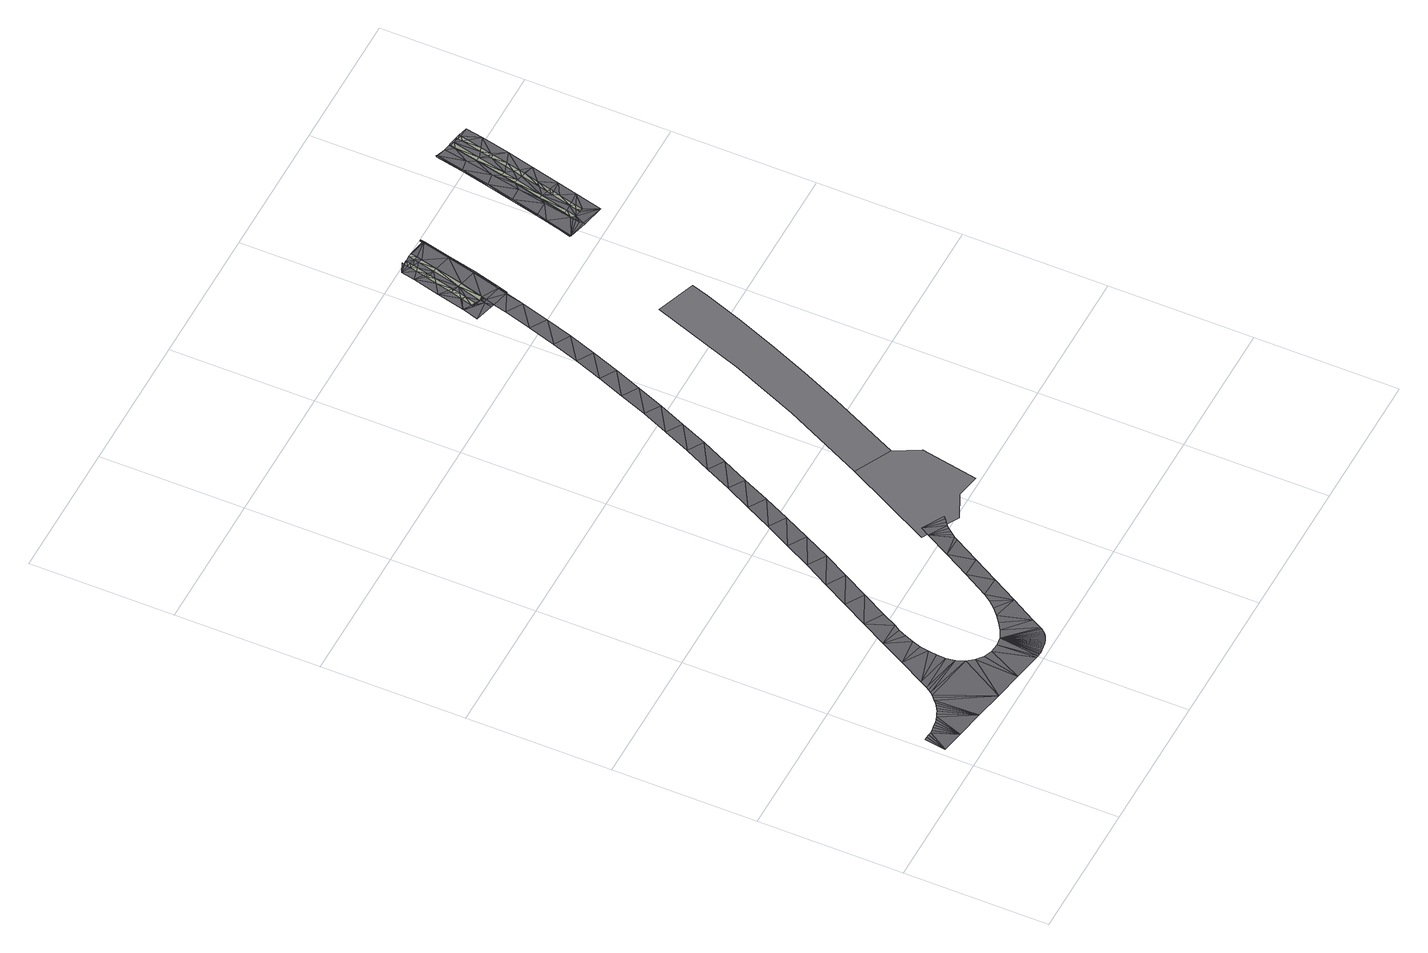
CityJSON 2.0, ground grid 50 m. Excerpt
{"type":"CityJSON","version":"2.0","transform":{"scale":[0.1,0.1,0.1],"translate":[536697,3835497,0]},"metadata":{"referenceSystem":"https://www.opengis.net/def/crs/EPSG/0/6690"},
"CityObjects":{
"road1":{"type":"Road","attributes":{"RoadStructureAttribute.sectionType":"1"},"geometry":[{"type":"MultiSurface","lod":"3","boundaries":[[[0,1,2]],[[2,3,0]],[[2,4,3]],[[4,2,5]],[[5,6,4]],[[5,7,6]],[[5,8,7]],[[5,9,8]],[[5,10,9]],[[5,11,10]],[[5,12,11]],[[12,13,11]],[[12,14,13]],[[12,15,14]],[[12,16,15]],[[12,17,16]],[[12,18,17]],[[18,12,19]],[[19,20,18]],[[19,21,20]],[[22,23,21]],[[24,25,23]],[[22,21,19]],[[24,26,25]],[[27,28,26]],[[22,24,23]],[[24,27,26]],[[29,22,19]],[[30,31,28]],[[27,32,28]],[[29,19,33]],[[32,30,28]],[[30,34,31]],[[33,35,29]],[[36,37,31]],[[34,36,31]],[[33,38,35]],[[33,39,38]],[[36,40,37]],[[41,38,39]],[[40,42,37]],[[39,43,41]],[[42,44,37]],[[44,45,37]],[[46,43,47]],[[43,46,41]],[[47,48,46]],[[48,49,46]],[[49,50,46]],[[46,51,52]],[[50,51,46]],[[52,53,46]],[[46,53,54]],[[54,55,46]],[[55,56,46]],[[56,57,46]],[[44,58,45]],[[57,59,46]],[[60,61,46]],[[46,59,60]],[[62,63,46]],[[64,65,46]],[[63,66,46]],[[66,67,46]],[[46,61,62]],[[58,68,45]],[[68,69,45]],[[64,46,67]],[[70,71,65]],[[64,70,65]],[[70,72,71]],[[68,73,69]],[[70,74,72]],[[73,75,69]],[[74,76,72]],[[74,77,76]],[[74,78,77]],[[73,79,75]],[[79,80,75]],[[74,81,78]],[[81,82,78]],[[83,84,80]],[[81,85,82]],[[85,86,82]],[[80,79,83]],[[83,87,84]],[[87,88,84]],[[85,89,86]],[[89,90,86]],[[90,91,86]],[[90,92,91]],[[93,94,88]],[[92,95,91]],[[95,96,91]],[[97,98,91]],[[96,97,91]],[[88,87,93]],[[97,99,98]],[[99,100,98]],[[100,101,98]],[[93,102,94]],[[102,103,94]],[[104,105,103]],[[103,102,104]],[[104,106,105]],[[106,107,105]],[[108,109,107]],[[107,106,108]],[[108,110,109]],[[110,111,109]],[[112,113,111]],[[111,110,112]],[[112,114,113]],[[114,115,113]],[[114,116,115]],[[116,117,115]],[[116,118,117]],[[118,119,117]],[[120,121,119]],[[119,118,120]],[[120,122,121]],[[123,124,125]],[[122,126,121]],[[127,128,124]],[[128,129,124]],[[130,124,129]],[[129,131,130]],[[125,132,123]],[[128,127,133]],[[127,124,123]],[[128,134,129]],[[123,133,127]],[[134,128,133]],[[134,135,129]],[[123,136,133]],[[133,136,134]],[[137,130,131]],[[123,132,138]],[[139,130,137]],[[140,134,136]],[[134,140,135]],[[123,140,136]],[[141,138,126]],[[129,135,142]],[[122,141,126]],[[138,143,123]],[[131,129,142]],[[144,140,123]],[[142,135,140]],[[143,144,123]],[[142,137,131]],[[145,140,144]],[[146,145,144]],[[142,147,137]],[[144,148,146]],[[149,146,148]],[[137,150,139]],[[148,144,143]],[[148,151,149]],[[152,140,145]],[[151,148,143]],[[151,153,149]],[[154,151,143]],[[151,154,153]],[[155,154,143]],[[154,156,153]],[[157,155,143]],[[154,155,156]],[[158,157,143]],[[159,156,155]],[[160,158,143]],[[159,155,157]],[[145,146,152]],[[161,160,143]],[[146,149,162]],[[163,159,157]],[[149,153,162]],[[163,157,158]],[[153,156,162]],[[159,163,164]],[[164,163,158]],[[150,165,139]],[[156,159,162]],[[164,158,160]],[[143,166,161]],[[150,137,147]],[[159,164,167]],[[146,162,152]],[[167,164,160]],[[143,168,166]],[[159,167,162]],[[167,160,161]],[[162,167,161]],[[162,161,166]],[[152,162,166]],[[152,169,140]],[[166,168,152]],[[169,147,142]],[[143,138,141]],[[170,168,143]],[[171,165,150]],[[150,147,172]],[[142,140,169]],[[173,139,165]],[[174,152,168]],[[141,170,143]],[[150,172,171]],[[147,169,172]],[[122,175,141]],[[176,139,173]],[[165,171,173]],[[171,172,169]],[[152,174,169]],[[177,175,178]],[[179,178,180]],[[168,181,174]],[[171,182,173]],[[141,175,177]],[[170,183,168]],[[183,181,168]],[[170,141,177]],[[171,169,182]],[[178,179,177]],[[173,184,176]],[[179,180,185]],[[184,186,176]],[[184,173,182]],[[187,182,169]],[[174,188,169]],[[189,176,186]],[[181,190,174]],[[184,182,191]],[[192,179,185]],[[176,189,193]],[[194,186,184]],[[188,187,169]],[[184,191,194]],[[182,187,191]],[[186,194,189]],[[190,188,174]],[[170,177,195]],[[177,179,192]],[[192,195,177]],[[196,193,189]],[[194,191,187]],[[194,197,189]],[[198,193,196]],[[194,187,197]],[[199,190,181]],[[183,199,181]],[[183,170,195]],[[189,197,196]],[[200,193,198]],[[192,185,201]],[[202,193,200]],[[203,193,202]],[[197,204,196]],[[205,197,187]],[[196,206,198]],[[188,205,187]],[[196,204,206]],[[197,205,204]],[[198,207,200]],[[200,207,202]],[[190,208,188]],[[198,206,207]],[[207,209,202]],[[205,210,204]],[[206,204,210]],[[188,208,205]],[[206,210,207]],[[199,211,190]],[[208,190,211]],[[210,205,208]],[[212,207,210]],[[183,195,213]],[[195,192,214]],[[214,213,195]],[[192,201,215]],[[208,216,210]],[[216,208,211]],[[212,210,216]],[[216,211,217]],[[199,183,213]],[[214,192,215]],[[216,218,212]],[[217,218,216]],[[218,217,219]],[[220,217,211]],[[199,220,211]],[[220,219,217]],[[213,221,199]],[[222,223,219]],[[224,214,215]],[[213,214,224]],[[224,221,213]],[[220,199,221]],[[219,220,222]],[[224,215,225]],[[221,222,220]],[[221,226,222]],[[221,224,227]],[[227,226,221]],[[224,225,228]],[[227,224,228]]],"semantics":{"surfaces":[{"type":"TrafficArea","function":"1010"},{"type":"TrafficArea","function":"2000"},{"type":"AuxiliaryTrafficArea","function":"5000"},{"type":"AuxiliaryTrafficArea","function":"2000"},{"type":"AuxiliaryTrafficArea","function":"3000"},{"type":"TrafficArea","function":"1000"}],"values":[0,0,0,0,0,0,0,0,0,0,0,0,0,0,0,0,0,0,0,0,0,0,0,0,0,0,0,0,0,0,0,0,0,0,0,0,0,0,0,0,0,0,0,0,0,0,0,0,0,0,0,0,0,0,0,0,0,0,0,0,0,0,0,0,0,0,0,0,0,0,0,0,0,0,0,0,0,0,0,0,0,0,0,0,0,0,0,0,0,0,0,0,0,0,0,0,0,0,0,0,0,0,0,0,0,0,0,0,0,0,0,0,0,0,0,0,0,0,0,0,0,1,0,1,1,1,1,1,2,1,2,1,2,2,1,2,1,1,1,1,1,1,0,2,0,1,2,1,1,1,2,3,3,2,3,3,1,1,3,2,1,3,1,3,1,3,1,3,1,3,1,3,2,1,2,3,2,3,2,2,3,1,2,3,1,2,2,2,3,1,2,3,3,3,3,2,3,1,0,0,2,2,1,1,3,0,2,1,0,1,2,1,2,4,4,3,2,5,0,0,5,1,4,1,4,1,2,1,2,1,3,2,4,1,2,2,2,1,2,3,5,4,4,1,1,2,1,1,0,0,5,2,1,4,1,1,2,1,2,2,2,1,2,2,3,2,2,1,1,2,1,0,3,1,1,5,4,4,4,1,3,2,3,5,4,2,3,3,0,0,0,5,0,4,4,4,5,0,4,5,5,4,4,4,4]}}]},
"road2":{"type":"Road","geometry":[{"type":"MultiSurface","lod":"1","boundaries":[[[229,230,231,232,233,234,235,236]]]}]},
"road3":{"type":"Road","geometry":[{"type":"MultiSurface","lod":"1","boundaries":[[[234,237,238,239,240,241,242,243,244,245,246,235]]]}]},
"road4":{"type":"Road","attributes":{"RoadStructureAttribute.sectionType":"1"},"geometry":[{"type":"MultiSurface","lod":"3","boundaries":[[[247,248,249]],[[249,250,247]],[[251,252,253]],[[253,254,251]],[[255,254,256]],[[256,257,255]],[[257,258,255]],[[254,253,256]],[[251,259,252]],[[251,260,259]],[[260,250,259]],[[260,247,250]],[[261,249,248]],[[248,262,261]],[[261,263,264]],[[263,261,265]],[[261,264,266]],[[261,266,267]],[[261,267,268]],[[261,268,269]],[[261,269,249]],[[249,269,270]],[[249,270,250]],[[250,270,259]],[[259,270,271]],[[259,271,252]],[[252,271,272]],[[252,272,253]],[[253,272,273]],[[253,273,256]],[[256,273,274]],[[256,274,275]],[[256,275,257]],[[257,275,258]],[[276,274,273]],[[273,277,276]],[[276,278,274]],[[275,274,278]],[[272,279,280]],[[280,277,272]],[[273,272,277]],[[272,271,279]],[[271,281,279]],[[271,270,281]],[[270,282,281]],[[270,269,282]],[[283,284,278]],[[278,276,283]],[[269,285,282]],[[269,268,285]],[[286,287,288]],[[288,289,286]],[[290,291,292]],[[293,294,295]],[[296,294,293]],[[296,297,294]],[[288,298,289]],[[299,289,298]],[[294,289,300]],[[300,295,294]],[[289,299,300]],[[301,302,303]],[[303,302,304]],[[305,306,307]],[[307,304,305]],[[304,302,305]],[[306,305,308]],[[305,297,308]],[[308,297,309]],[[309,297,310]],[[297,296,310]],[[311,312,313]],[[314,312,311]],[[314,315,312]],[[316,317,318]],[[318,319,316]],[[316,320,317]],[[320,316,302]],[[302,301,320]],[[318,321,319]],[[322,319,321]],[[322,323,319]],[[324,312,322]],[[312,323,322]],[[325,312,324]],[[325,313,312]],[[326,291,327]],[[291,328,327]],[[327,328,329]],[[328,330,331]],[[331,329,328]],[[330,332,331]],[[332,330,333]],[[315,314,334]],[[334,333,315]],[[333,330,315]],[[291,326,335]],[[291,335,292]],[[316,319,263]],[[263,265,316]],[[319,336,263]],[[319,337,336]],[[319,338,337]],[[287,292,335]],[[335,288,287]],[[313,308,311]],[[313,306,308]],[[311,309,314]],[[311,308,309]],[[320,301,321]],[[321,317,320]],[[321,318,317]],[[321,301,322]],[[301,303,322]],[[322,304,324]],[[322,303,304]],[[307,325,324]],[[324,304,307]],[[307,306,325]],[[306,313,325]],[[327,299,326]],[[299,298,326]],[[300,327,329]],[[329,295,300]],[[300,299,327]],[[293,295,331]],[[331,332,293]],[[295,329,331]],[[333,293,332]],[[333,296,293]],[[296,333,334]],[[334,310,296]],[[334,314,310]],[[314,309,310]],[[335,326,288]],[[326,298,288]],[[339,340,341]],[[342,343,340]],[[344,340,343]],[[343,345,344]],[[345,346,344]],[[345,347,346]],[[345,348,347]],[[348,349,347]],[[348,350,349]],[[350,351,349]],[[351,352,349]],[[254,255,341]],[[341,340,254]],[[254,340,344]],[[344,251,254]],[[251,344,346]],[[346,260,251]],[[260,346,347]],[[347,247,260]],[[262,248,349]],[[349,352,262]],[[247,347,349]],[[349,248,247]],[[340,339,342]],[[282,285,353]],[[353,281,282]],[[281,353,354]],[[354,279,281]],[[355,356,285]],[[285,268,355]],[[285,356,353]],[[354,357,279]],[[357,280,279]],[[357,358,280]],[[358,277,280]],[[358,359,277]],[[359,276,277]],[[359,360,276]],[[283,276,360]],[[360,361,283]],[[284,283,362]],[[283,361,362]],[[267,338,355]],[[355,268,267]],[[267,337,338]],[[266,336,337]],[[337,267,266]],[[266,264,336]],[[264,263,336]],[[319,356,355]],[[319,323,356]],[[323,353,356]],[[323,354,353]],[[323,312,354]],[[312,357,354]],[[312,315,357]],[[315,358,357]],[[315,330,358]],[[330,359,358]],[[330,328,359]],[[328,360,359]],[[361,360,291]],[[291,362,361]],[[291,290,362]],[[360,328,291]],[[355,338,319]]],"semantics":{"surfaces":[{"type":"TrafficArea","function":"1000"},{"type":"TrafficArea","function":"1010"},{"type":"TrafficArea","function":"2000"},{"type":"AuxiliaryTrafficArea","function":"5000"},{"type":"AuxiliaryTrafficArea","function":"3000"},{"type":"AuxiliaryTrafficArea","function":"2000"}],"values":[0,0,0,0,0,0,0,0,0,0,0,0,0,0,1,1,1,1,1,1,1,1,1,1,1,1,1,1,1,1,1,1,1,1,0,0,0,0,0,0,0,0,0,0,0,0,0,0,0,0,2,2,2,2,2,2,2,2,2,2,2,2,2,2,2,2,2,2,2,2,2,2,2,2,2,2,2,2,2,2,2,2,2,2,2,2,2,2,2,2,2,2,2,2,2,2,2,2,2,2,2,2,2,3,3,3,3,3,3,3,3,3,3,3,3,3,3,3,3,3,3,3,3,3,3,3,3,3,3,3,3,3,3,3,3,3,4,4,4,4,4,4,4,4,4,4,4,4,4,4,4,4,4,4,4,4,4,4,4,4,5,5,5,5,5,5,5,5,5,5,5,5,5,5,5,5,5,5,5,5,5,5,5,5,5,3,3,3,3,3,3,3,3,3,3,3,3,3,3,3,3,3]}}]}
},
"vertices":[
[25,171,26],[15,172,26],[4,98,26],[36,170,26],[48,169,26],[82,84,26],[60,170,25],[72,171,25],[83,173,25],[95,175,25],[106,178,25],[117,182,25],[181,66,26],[128,186,25],[139,191,25],[149,197,25],[159,203,25],[168,210,25],[177,218,25],[279,47,25],[186,226,25],[194,234,25],[365,202,28],[202,243,25],[353,231,28],[209,253,25],[215,262,25],[349,262,28],[229,288,25],[384,177,28],[353,324,28],[277,376,26],[350,293,28],[377,29,26],[359,355,27],[408,159,28],[368,385,28],[324,464,26],[437,147,28],[475,10,27],[379,414,28],[468,143,29],[392,442,28],[482,9,27],[405,463,28],[371,552,27],[499,147,29],[489,9,27],[495,8,27],[502,8,27],[509,9,27],[516,10,27],[523,11,27],[529,12,27],[536,13,27],[542,15,27],[549,17,27],[555,19,27],[432,515,28],[561,22,27],[567,26,27],[573,30,27],[578,34,27],[582,39,28],[593,56,28],[527,160,30],[587,45,28],[590,50,28],[480,603,29],[419,640,28],[611,89,29],[553,178,31],[577,197,31],[527,691,30],[659,177,31],[466,728,29],[600,218,32],[620,242,33],[638,267,34],[574,779,31],[514,816,31],[707,265,34],[687,354,36],[618,868,33],[559,905,33],[755,353,37],[735,442,39],[663,958,35],[605,994,35],[802,441,40],[809,453,40],[782,530,42],[817,464,40],[704,1049,38],[649,1084,37],[826,475,40],[835,485,40],[845,495,40],[798,560,43],[855,504,40],[866,513,40],[874,519,40],[745,1140,40],[693,1173,40],[787,1231,43],[735,1264,42],[829,1322,45],[777,1355,45],[867,1414,48],[816,1447,47],[906,1506,50],[854,1539,50],[942,1600,53],[890,1633,52],[977,1693,55],[925,1726,54],[1010,1787,57],[958,1821,56],[1043,1882,58],[990,1915,57],[1072,1977,58],[1019,2011,57],[1102,2073,58],[1053,2182,59],[997,2226,60],[981,2173,60],[1048,2107,57],[1024,2207,59],[1026,2213,59],[1026,2214,59],[998,2229,60],[1036,2252,59],[1046,2157,59],[1031,2206,59],[1039,2207,59],[1039,2208,59],[1038,2204,59],[1037,2256,59],[1060,2153,57],[1022,2326,60],[1057,2199,59],[1117,2139,58],[1049,2245,59],[1069,2185,57],[1061,2198,58],[1061,2198,59],[1063,2197,59],[1055,2268,59],[1063,2197,58],[1064,2197,59],[1047,2293,59],[1064,2197,58],[1073,2202,59],[1065,2197,59],[1065,2197,58],[1067,2197,58],[1067,2197,59],[1068,2198,57],[1070,2198,57],[1068,2198,59],[1071,2199,57],[1072,2200,57],[1073,2201,59],[1070,2198,59],[1071,2199,59],[1050,2306,59],[1073,2201,57],[1072,2200,59],[1073,2202,57],[1080,2285,59],[1126,2171,58],[1063,2297,59],[1061,2290,59],[1062,2353,59],[1095,2281,59],[1119,2139,58],[1046,2420,60],[1128,2170,58],[1119,2139,60],[1128,2170,60],[1122,2138,60],[1095,2281,57],[1079,2365,59],[1152,2268,58],[1071,2393,60],[1131,2169,60],[1073,2402,60],[1103,2382,59],[1118,2379,59],[1080,2429,59],[1118,2379,57],[1083,2383,59],[1154,2266,60],[1056,2469,60],[1086,2394,59],[1154,2266,58],[1086,2454,59],[1095,2433,59],[1088,2463,59],[1175,2364,58],[1090,2474,59],[1157,2266,60],[1091,2476,59],[1093,2484,59],[1099,2448,59],[1117,2439,59],[1102,2461,59],[1105,2476,59],[1132,2436,59],[1106,2478,59],[1121,2457,59],[1132,2436,57],[1127,2479,58],[1177,2363,57],[1177,2363,59],[1180,2363,59],[1136,2454,59],[1136,2454,57],[1141,2476,58],[1141,2476,56],[1199,2461,58],[1200,2461,57],[1200,2467,57],[1142,2479,56],[1200,2461,59],[1203,2460,59],[1203,2476,57],[1203,2476,59],[1206,2475,59],
[874,519,0],[923,492,0],[1012,533,0],[1094,517,0],[1132,717,0],[1086,803,0],[959,867,0],[798,560,0],
[1151,940,0],[1203,1049,0],[1265,1189,0],[1320,1318,0],[1376,1458,0],[1428,1599,0],[1447,1659,0],[1310,1707,0],[1197,1387,0],[1096,1149,0],
[1456,2194,59],[1430,2097,59],[1449,2160,59],[1459,2196,59],[1502,2388,61],[1504,2387,61],[1525,2485,62],[1523,2486,62],[1544,2584,61],[1545,2579,61],[1545,2580,61],[1546,2583,61],[1482,2293,60],[1479,2291,60],[1423,2063,59],[1421,2064,59],[1488,2053,58],[1488,2065,58],[1488,2047,58],[1489,2078,58],[1491,2089,58],[1491,2090,58],[1493,2099,57],[1511,2197,58],[1529,2295,59],[1547,2394,60],[1565,2492,61],[1577,2571,61],[1578,2572,61],[1597,2546,61],[1579,2463,61],[1600,2567,61],[1547,2317,59],[1558,2366,60],[1523,2220,58],[1499,2123,58],[1601,2561,62],[1602,2567,62],[1493,2099,58],[1684,2549,64],[1651,2557,64],[1650,2551,64],[1672,2489,64],[1616,2564,64],[1615,2558,64],[1636,2560,64],[1611,2376,63],[1651,2390,63],[1622,2425,63],[1601,2328,62],[1628,2294,62],[1644,2523,64],[1633,2475,63],[1624,2435,63],[1546,2107,60],[1587,2126,61],[1550,2123,60],[1562,2171,60],[1605,2195,61],[1571,2206,61],[1568,2193,61],[1583,2256,61],[1595,2304,62],[1596,2306,62],[1564,2240,61],[1537,2217,60],[1557,2211,60],[1581,2308,61],[1561,2314,61],[1562,2029,61],[1532,2081,60],[1525,2082,60],[1504,2086,60],[1540,2080,60],[1529,2098,60],[1535,2122,60],[1513,2120,60],[1552,2190,60],[1553,2196,60],[1632,2538,64],[1617,2469,63],[1593,2461,63],[1610,2440,63],[1572,2363,62],[1607,2426,63],[1595,2371,62],[1589,2342,62],[1581,2309,61],[1635,2554,64],[1488,2065,59],[1489,2078,59],[1491,2089,60],[1539,2581,63],[1523,2486,64],[1544,2584,63],[1519,2487,64],[1498,2389,63],[1502,2388,63],[1475,2292,62],[1479,2291,62],[1456,2194,61],[1452,2195,61],[1430,2097,61],[1426,2098,61],[1417,2065,61],[1421,2064,61],[1499,2123,60],[1523,2220,60],[1491,2090,60],[1493,2099,60],[1547,2317,61],[1558,2366,62],[1579,2463,63],[1597,2546,63],[1601,2561,64],[1602,2567,64]
]}
